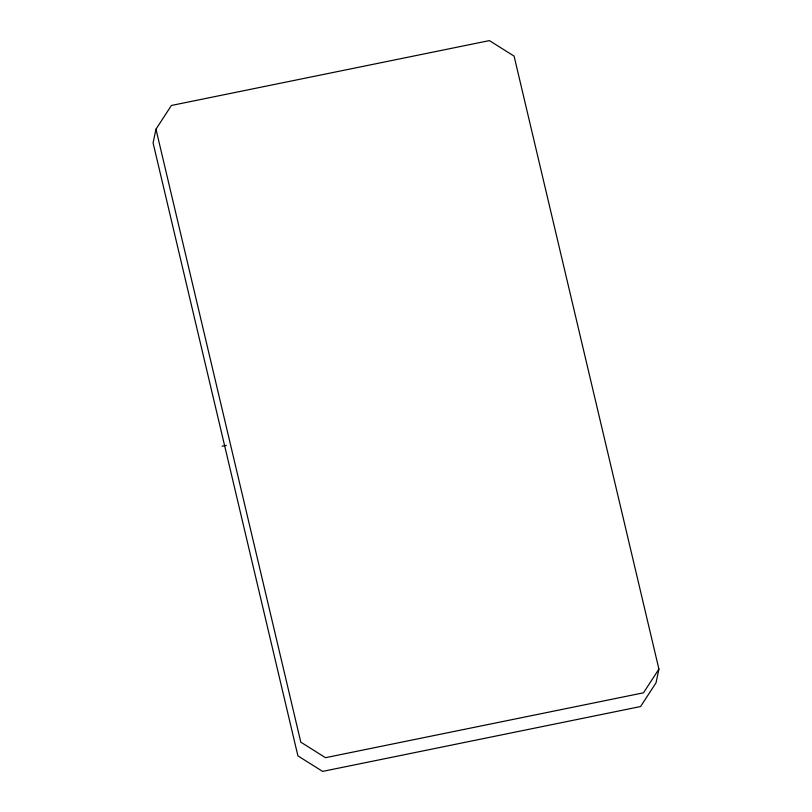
<?xml version="1.0" encoding="UTF-8"?>
<svg xmlns="http://www.w3.org/2000/svg" width="812" height="812" viewBox="0 0 812 812"><rect width="100%" height="100%" fill="white"/><g stroke="black" fill="none" stroke-linecap="round" stroke-linejoin="round"><path stroke-width="1.22" d="M155.975 129.179L153.082 142.892L297.913 755.881L322.608 771.4L640.597 706.531L656.025 682.821L658.918 669.108L514.087 56.119L489.392 40.6L171.403 105.469L155.975 129.179L300.805 742.158L325.5 757.687L643.49 692.809L658.918 669.108M222.112 446.214L226.355 445.352"/></g></svg>
